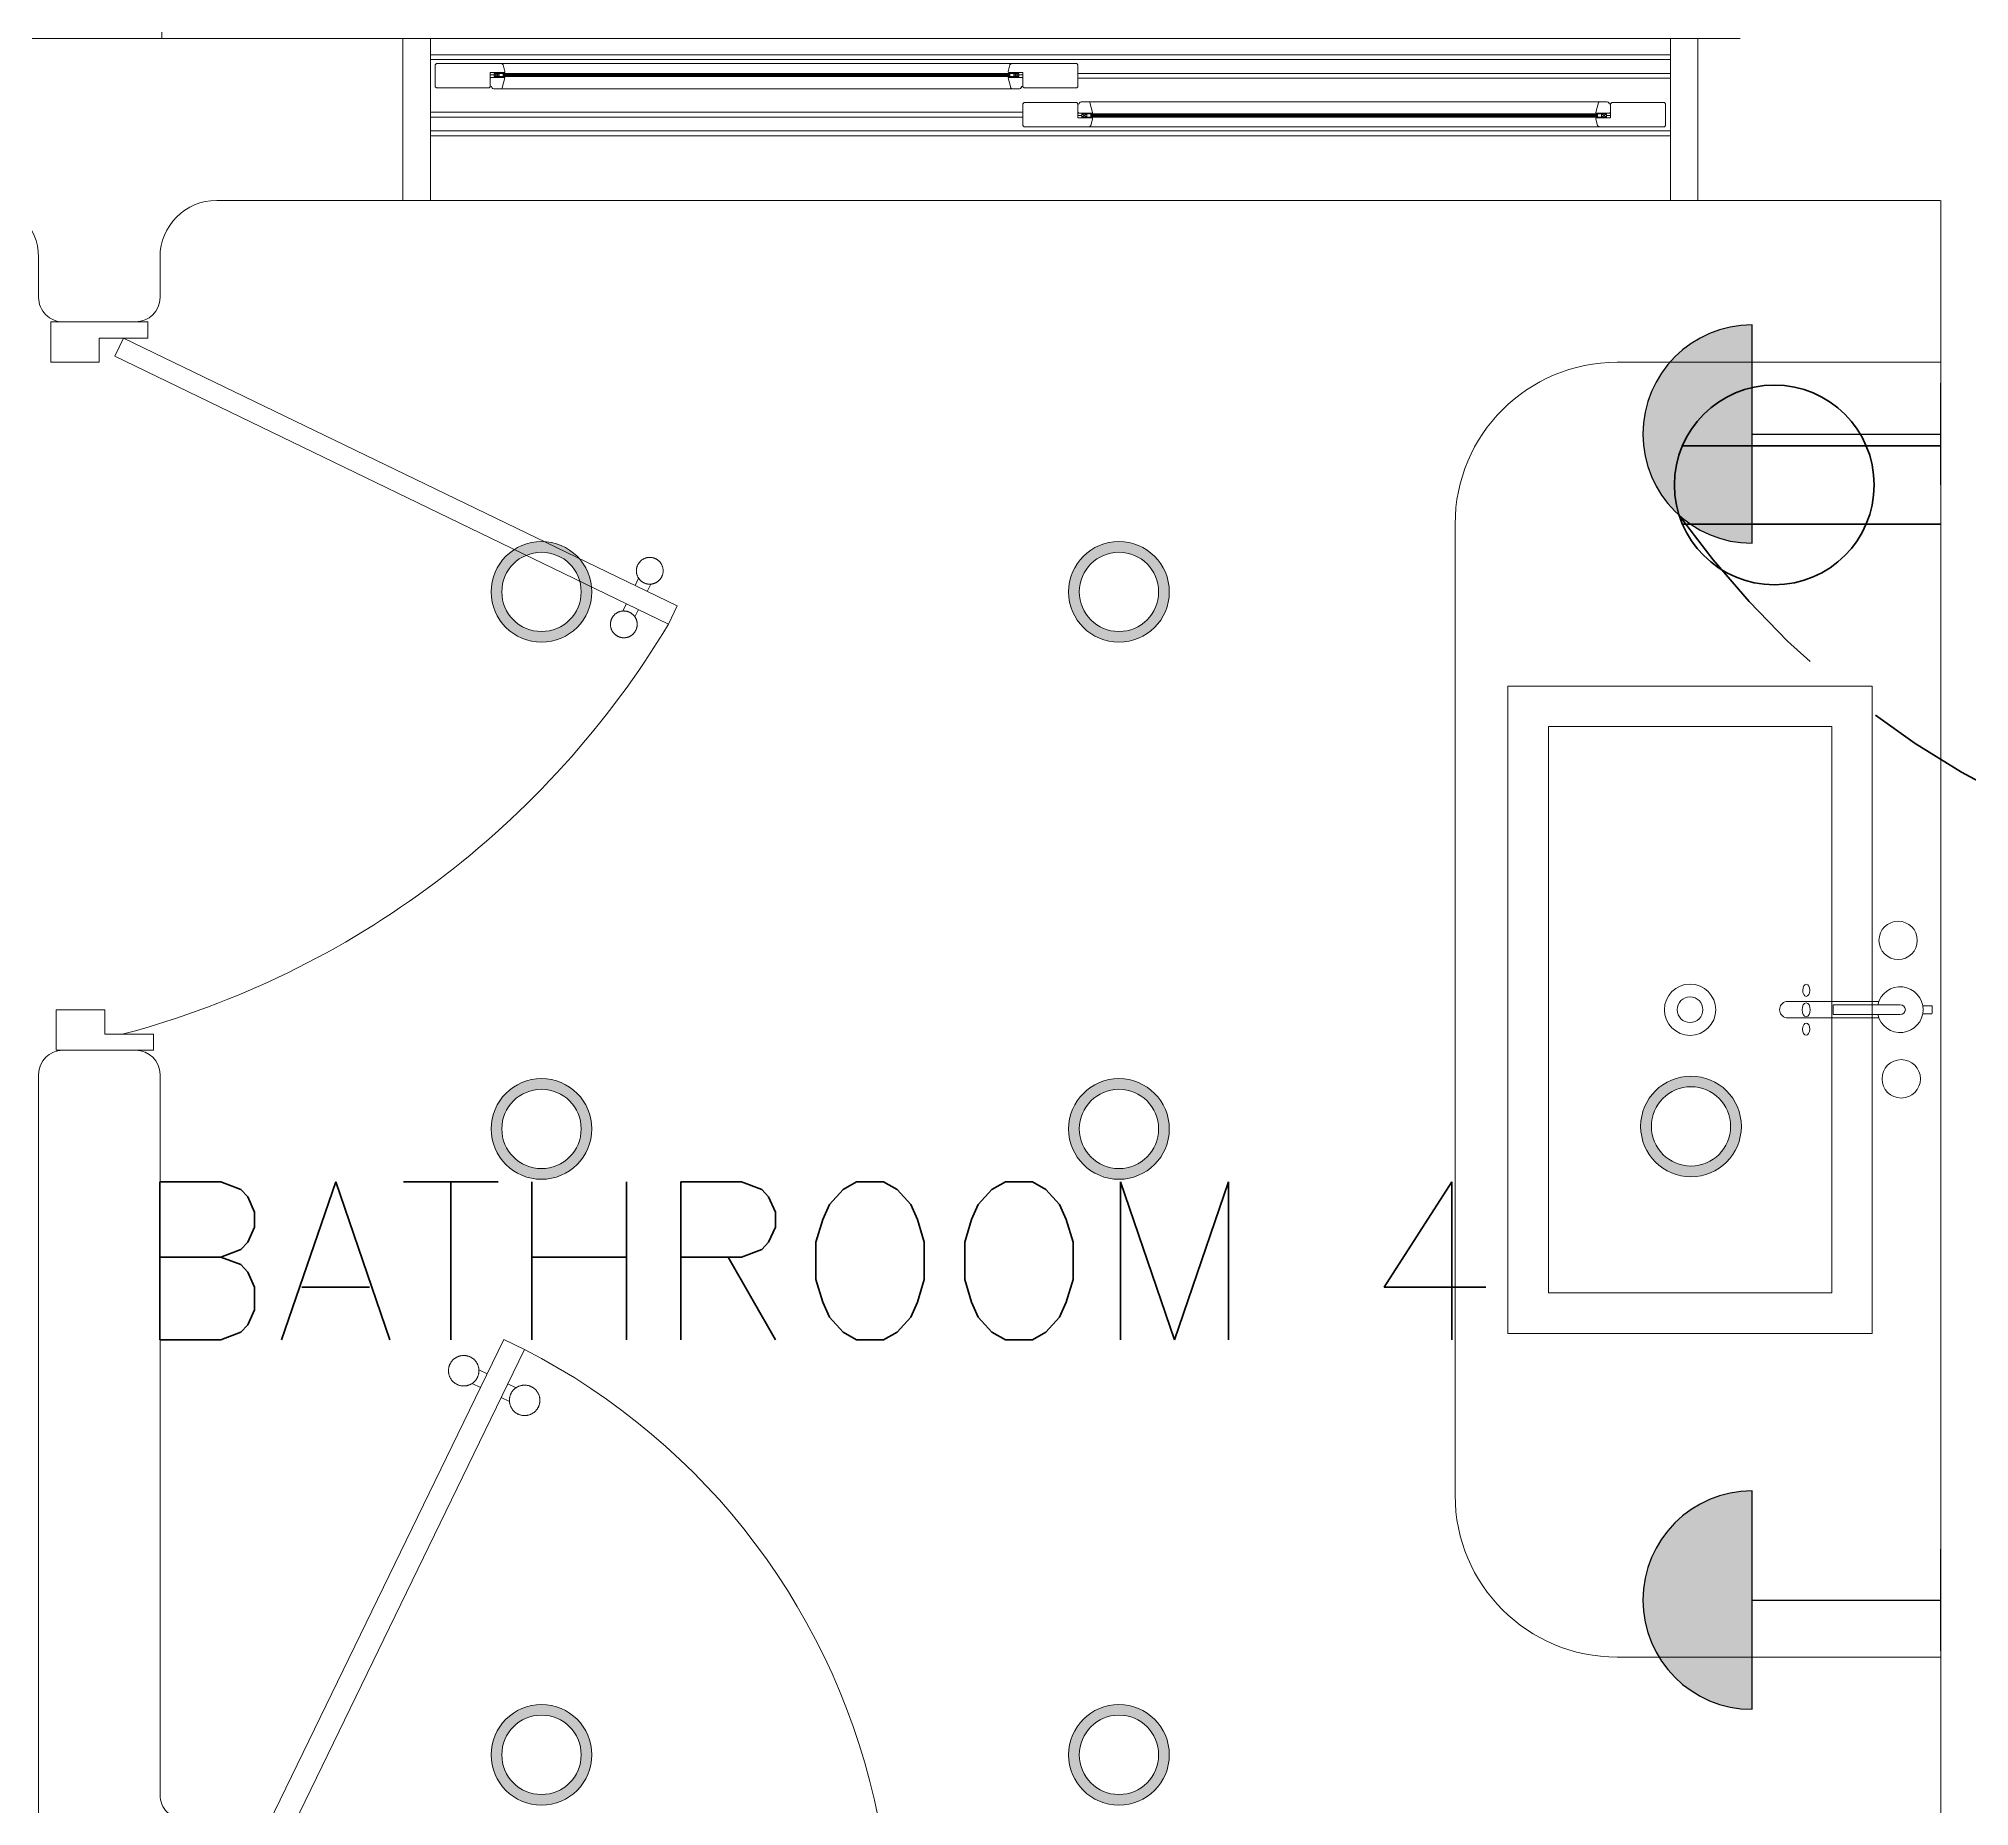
# Model space of a CAD drawing. Header units: metres. Extents: x 14 to 2416, y -346 to 476.
# Drawn here: x 137.177 to 139.562, y -134.112 to -131.928 of the extents above; entities that cross this region are included whole.
import ezdxf

# ---------------------------------------------------------------- set-up
doc = ezdxf.new("R2010")
doc.units = ezdxf.units.M
for name, pattern in [('0', [0]), ('CONTINUA', [0]), ('Dash Style-2', [0.694425, 0.48607, -0.208355])]:
    doc.linetypes.add(name, pattern=pattern)
doc.layers.get('0').update_dxf_attribs({"linetype": '0', "lineweight": 20})
doc.layers.add('1', color=1, linetype='Continuous')
doc.layers.add('MAVA Luminarias', color=1, linetype='Continuous')
for name, color, linetype, lineweight in [('A-ANNO-TEXT', 20, 'Continuous', 13), ('A-DOOR', 35, 'Continuous', 5), ('A-WALL', 250, 'Continuous', 20), ('baños', 251, 'Continuous', 0), ('cristales', 131, 'Continuous', 0), ('E Salida TCorrientes', 24, 'CONTINUA', 40), ('E Tuberia Emp Piso', 24, 'Dash Style-2', 40), ('MAVA -LUMINARIAS', 1, 'Continuous', 18), ('muros bajitos', 252, 'Continuous', 5), ('textos', 7, 'Continuous', 0)]:
    doc.layers.add(name, color=color, linetype=linetype, lineweight=lineweight)
doc.styles.get("Standard").update_dxf_attribs({"font": 'arial.ttf', "height": 0.1875})

# ---------------------------------------------------------------- blocks, each defined once
blk = doc.blocks.new('P90')
at = {"layer": 'A-DOOR'}
for p, q in [((-0.0476, -0.8576), (0.6364, -0.5264)), ((0.5843, -0.5517), (0.58, -0.5427)), ((0.5992, -0.5445), (0.5949, -0.5355)), ((0.6473, -0.5489), (0.6364, -0.5264)), ((-0.0368, -0.88), (0.6473, -0.5489)), ((0.6101, -0.5669), (0.6144, -0.5759)), ((0.5952, -0.5741), (0.5995, -0.5831)), ((-0.0368, -0.88), (-0.0476, -0.8576))]:
    blk.add_line(p, q, dxfattribs=at)
for points in [[(-0.06, -0.02), (-0.06, -0.05), (-0.12, -0.05), (-0.12, 0), (0, 0), (0, -0.02)], [(-0.0668, -0.88), (-0.0668, -0.85), (-0.1268, -0.85), (-0.1268, -0.9), (-0.0068, -0.9), (-0.0068, -0.88)]]:
    blk.add_lwpolyline(points, close=True, dxfattribs=at)
blk.add_arc((-0.3259, -1.105), 1.1228, 31.0139, 75.0797, dxfattribs=at)
for points in [[(0.5812, -0.5096), (0.5857, -0.5096), (0.5933, -0.5141), (0.5977, -0.5218), (0.5977, -0.5306), (0.5933, -0.5383), (0.5856, -0.5427), (0.5767, -0.5427), (0.5691, -0.5383), (0.5647, -0.5306), (0.5647, -0.5217), (0.5691, -0.514), (0.5768, -0.5096), (0.5812, -0.5096)], [(0.6133, -0.5758), (0.6177, -0.5758), (0.6254, -0.5803), (0.6298, -0.5879), (0.6298, -0.5968), (0.6253, -0.6045), (0.6176, -0.6089), (0.6088, -0.6089), (0.6011, -0.6044), (0.5967, -0.5967), (0.5967, -0.5879), (0.6011, -0.5802), (0.6088, -0.5758), (0.6133, -0.5758)]]:
    blk.add_open_spline(points, degree=2, dxfattribs=at)
blk = doc.blocks.new('A$C432191ae')
at = {"layer": 'A-DOOR'}
for p, q in [((0, 0.2), (1.6, 0.2)), ((0, 0.2), (0, 0)), ((0.034, 0), (0.034, 0.2)), ((1.566, 0), (1.566, 0.2)), ((1.6, 0.2), (1.6, 0)), ((0.034, 0.18), (1.566, 0.18)), ((0.04, 0.1675), (0.0415, 0.169)), ((0.04, 0.1405), (0.04, 0.1675)), ((0.0415, 0.169), (0.1221, 0.169)), ((0.1221, 0.169), (0.124, 0.1675)), ((0.1221, 0.169), (0.7519, 0.169)), ((0.124, 0.1675), (0.126, 0.1595)), ((0.75, 0.1675), (0.748, 0.1595)), ((0.7519, 0.169), (0.75, 0.1675)), ((0.8325, 0.169), (0.7519, 0.169)), ((0.834, 0.1675), (0.8325, 0.169)), ((0.834, 0.1405), (0.834, 0.1675)), ((0.1255, 0.158), (0.108, 0.158)), ((0.108, 0.158), (0.108, 0.1405)), ((0.108, 0.155), (0.113, 0.155)), ((0.108, 0.155), (0.113, 0.155)), ((0.113, 0.157), (0.119, 0.153)), ((0.113, 0.153), (0.119, 0.157)), ((0.126, 0.1585), (0.1255, 0.158)), ((0.126, 0.1595), (0.126, 0.1585)), ((0.748, 0.1595), (0.748, 0.1585)), ((0.748, 0.1585), (0.7485, 0.158)), ((0.7485, 0.158), (0.766, 0.158)), ((0.761, 0.157), (0.755, 0.153)), ((0.761, 0.153), (0.755, 0.157)), ((0.766, 0.155), (0.761, 0.155)), ((0.766, 0.155), (0.761, 0.155)), ((0.766, 0.158), (0.766, 0.1405)), ((0.0415, 0.139), (0.04, 0.1405)), ((0.1065, 0.139), (0.0415, 0.139)), ((0.108, 0.1405), (0.1065, 0.139)), ((0.7528, 0.138), (0.1212, 0.138)), ((0.766, 0.1405), (0.7675, 0.139)), ((0.7675, 0.121), (0.766, 0.1195)), ((0.766, 0.1195), (0.766, 0.0925)), ((0.7675, 0.139), (0.8325, 0.139)), ((0.8325, 0.121), (0.7675, 0.121)), ((0.834, 0.1405), (0.8325, 0.139)), ((0.834, 0.1195), (0.8325, 0.121)), ((0.834, 0.102), (0.834, 0.1195)), ((0.8472, 0.122), (1.4788, 0.122)), ((1.492, 0.1195), (1.4935, 0.121)), ((1.492, 0.102), (1.492, 0.1195)), ((1.4935, 0.121), (1.5585, 0.121)), ((1.5585, 0.121), (1.56, 0.1195)), ((1.56, 0.1195), (1.56, 0.0925)), ((0.834, 0.105), (0.839, 0.105)), ((0.834, 0.105), (0.839, 0.105)), ((0.8515, 0.102), (0.834, 0.102)), ((0.839, 0.103), (0.845, 0.107)), ((0.839, 0.107), (0.845, 0.103)), ((0.85, 0.0925), (0.852, 0.1005)), ((0.852, 0.1015), (0.8515, 0.102)), ((0.852, 0.1005), (0.852, 0.1015)), ((1.474, 0.1015), (1.4745, 0.102)), ((1.474, 0.1005), (1.474, 0.1015)), ((1.476, 0.0925), (1.474, 0.1005)), ((1.4745, 0.102), (1.492, 0.102)), ((1.487, 0.103), (1.481, 0.107)), ((1.487, 0.107), (1.481, 0.103)), ((1.492, 0.105), (1.487, 0.105)), ((1.492, 0.105), (1.487, 0.105)), ((0.034, 0.08), (1.566, 0.08)), ((0.766, 0.0925), (0.7675, 0.091)), ((0.7675, 0.091), (0.8481, 0.091)), ((0.8481, 0.091), (0.85, 0.0925)), ((1.4779, 0.091), (0.8481, 0.091)), ((1.4779, 0.091), (1.476, 0.0925)), ((1.5585, 0.091), (1.4779, 0.091)), ((1.56, 0.0925), (1.5585, 0.091)), ((0, 0), (1.6, 0))]:
    blk.add_line(p, q, dxfattribs=at)
at = {"layer": 'A-DOOR', "color": 8}
for p, q in [((0.034, 0.174), (1.566, 0.174)), ((1.566, 0.157), (0.834, 0.157)), ((1.566, 0.151), (0.834, 0.151)), ((0.766, 0.109), (0.034, 0.109)), ((0.766, 0.103), (0.034, 0.103)), ((0.034, 0.086), (1.566, 0.086))]:
    blk.add_line(p, q, dxfattribs=at)
at = {"layer": 'A-DOOR'}
for points in [[(0.108, 0.155), (0.113, 0.155), (0.113, 0.155), (0.108, 0.155)], [(0.113, 0.157), (0.119, 0.157), (0.119, 0.153), (0.113, 0.153)], [(0.113, 0.157), (0.761, 0.157), (0.761, 0.153), (0.113, 0.153)], [(0.1255, 0.158), (0.1135, 0.158), (0.1135, 0.157), (0.1255, 0.157)], [(0.1255, 0.153), (0.1135, 0.153), (0.1135, 0.152), (0.1255, 0.152)], [(0.119, 0.157), (0.124, 0.157), (0.124, 0.153), (0.119, 0.153)], [(0.7485, 0.158), (0.7605, 0.158), (0.7605, 0.157), (0.7485, 0.157)], [(0.7485, 0.153), (0.7605, 0.153), (0.7605, 0.152), (0.7485, 0.152)], [(0.755, 0.157), (0.75, 0.157), (0.75, 0.153), (0.755, 0.153)], [(0.761, 0.157), (0.755, 0.157), (0.755, 0.153), (0.761, 0.153)], [(0.766, 0.155), (0.761, 0.155), (0.761, 0.155), (0.766, 0.155)], [(0.834, 0.105), (0.839, 0.105), (0.839, 0.105), (0.834, 0.105)], [(1.487, 0.103), (0.839, 0.103), (0.839, 0.107), (1.487, 0.107)], [(0.839, 0.103), (0.845, 0.103), (0.845, 0.107), (0.839, 0.107)], [(0.8515, 0.107), (0.8395, 0.107), (0.8395, 0.108), (0.8515, 0.108)], [(0.8515, 0.102), (0.8395, 0.102), (0.8395, 0.103), (0.8515, 0.103)], [(0.845, 0.103), (0.85, 0.103), (0.85, 0.107), (0.845, 0.107)], [(1.4745, 0.107), (1.4865, 0.107), (1.4865, 0.108), (1.4745, 0.108)], [(1.4745, 0.102), (1.4865, 0.102), (1.4865, 0.103), (1.4745, 0.103)], [(1.481, 0.103), (1.476, 0.103), (1.476, 0.107), (1.481, 0.107)], [(1.487, 0.103), (1.481, 0.103), (1.481, 0.107), (1.487, 0.107)], [(1.492, 0.105), (1.487, 0.105), (1.487, 0.105), (1.492, 0.105)]]:
    blk.add_lwpolyline(points, close=True, dxfattribs=at)
for points in [[(0.1101, 0.1395, 0.341999), (0.1082, 0.141), (0.108, 0.1413), (0.108, 0.151), (0.109, 0.152), (0.126, 0.152), (0.126, 0.1515), (0.1227, 0.1391, -0.339454), (0.1212, 0.138), (0.1121, 0.138, -0.341999)], [(0.7639, 0.1395, -0.341999), (0.7658, 0.141), (0.766, 0.1413), (0.766, 0.151), (0.765, 0.152), (0.748, 0.152), (0.748, 0.1515), (0.7513, 0.1391, 0.339454), (0.7528, 0.138), (0.7619, 0.138, 0.341999)], [(0.8361, 0.1205, -0.341999), (0.8342, 0.119), (0.834, 0.1187), (0.834, 0.109), (0.835, 0.108), (0.852, 0.108), (0.852, 0.1085), (0.8487, 0.1209, 0.339454), (0.8472, 0.122), (0.8381, 0.122, 0.341999)], [(1.4899, 0.1205, 0.341999), (1.4918, 0.119), (1.492, 0.1187), (1.492, 0.109), (1.491, 0.108), (1.474, 0.108), (1.474, 0.1085), (1.4773, 0.1209, -0.339454), (1.4788, 0.122), (1.4879, 0.122, -0.341999)]]:
    blk.add_lwpolyline(points, format="xyb", close=True, dxfattribs=at)
at = {"layer": 'A-DOOR', "color": 7}
for points in [[(0.113, 0.153), (0.761, 0.153), (0.761, 0.157), (0.113, 0.157)], [(1.487, 0.107), (0.839, 0.107), (0.839, 0.103), (1.487, 0.103)]]:
    blk.add_lwpolyline(points, close=True, dxfattribs=at)
at = {"layer": 'cristales', "const_width": 0.004}
for points in [[(0.124, 0.155), (0.75, 0.155)], [(1.476, 0.105), (0.85, 0.105)]]:
    blk.add_lwpolyline(points, dxfattribs=at)
blk = doc.blocks.new('A$C8d867532')
at = {"layer": 'baños', "linetype": 'Continuous'}
blk.add_line((0.0395, 0.4062, 0), (0.1223, 0.4062, 0.0004), dxfattribs=at)
at = {"layer": 'baños'}
for points in [[(0.0743, 0.8), (0.5243, 0.8), (0.5243, 0), (0.0743, 0)], [(0.1243, 0.75), (0.4743, 0.75), (0.4743, 0.05), (0.1243, 0.05)]]:
    blk.add_lwpolyline(points, close=True, dxfattribs=at)
at = {"layer": 'baños', "linetype": 'Continuous'}
blk.add_lwpolyline([(0.0672, 0.3939, -9.082434), (0.0672, 0.4062)], format="xyb", dxfattribs=at)
at = {"layer": 'baños', "linetype": 'Continuous', "elevation": 0}
for points in [[(0.0333, 0.4, -0.385153), (0.0395, 0.4062), (0.0395, 0.4062)], [(0.0661, 0.4101), (0.1804, 0.4101, -0.363105), (0.1887, 0.4, -0.363105), (0.1804, 0.39), (0.0661, 0.39)], [(0.0333, 0.4, 0.385153), (0.0395, 0.3939), (0.0395, 0.3939)]]:
    blk.add_lwpolyline(points, format="xyb", dxfattribs=at)
at = {"layer": 'baños', "linetype": 'Continuous'}
for points, elevation in [([(0.1223, 0.4062), (0.1223, 0.3939)], 0.0004), ([(0.0114, 0.405), (0.0005, 0.405), (0, 0.4043), (0, 0.3957)], 0), ([(0, 0.3957), (0.0005, 0.395), (0.0114, 0.395)], 0)]:
    blk.add_lwpolyline(points, dxfattribs=dict(at, elevation=elevation))
at = {"layer": 'baños', "linetype": 'Continuous', "extrusion": (1.31781e-06, -1, -8.43443e-26), "elevation": -0.3939}
blk.add_lwpolyline([(0.1223, 0.0004), (0.0395, 0)], close=True, dxfattribs=at)
at = {"layer": 'baños', "linetype": 'Continuous'}
for centre, radius in [((0.0422, 0.4857), 0.0237), ((0.2993, 0.4), 0.0317), ((0.2993, 0.4), 0.0159), ((0.0384, 0.3146), 0.0237)]:
    blk.add_circle(centre, radius, dxfattribs=at)
at = {"layer": 'baños', "linetype": 'Continuous', "extrusion": (3.61622e-27, 8.43443e-26, -1)}
for centre, major_axis, ratio in [((0.1557, 0.424), (0.00005, -0.0075), 0.581577), ((0.1558, 0.4), (0, -0.0085), 0.599546), ((0.1558, 0.376), (0.00005, -0.0075), 0.581577)]:
    blk.add_ellipse(centre, major_axis=major_axis, ratio=ratio, dxfattribs=at)
at = {"layer": 'baños', "linetype": 'Continuous', "flags": 8}
for tag, p in [('TRADENAME', (0.1887, 0.4, 0)), ('MODELNUMBER', (0.1887, 0.4, 0)), ('MATERIAL', (0.1888, 0.4, 0)), ('PRODUCT', (0.1888, 0.4, 0))]:
    blk.add_attdef(tag, p, '', height=0.0000254, rotation=270.0001, dxfattribs=at)
at = {"layer": 'baños', "linetype": 'Continuous'}
for tag, p in [('MATERIAL', (0.299, 0.3999)), ('PRODUCT', (0.299, 0.3999)), ('TRADENAME', (0.2991, 0.3999)), ('MODELNUMBER', (0.2991, 0.3999))]:
    blk.add_attdef(tag, p, '', height=0.0000254, rotation=90.0001, dxfattribs=at)
blk = doc.blocks.new('A$C3685e79b')
at = {"layer": 'A-DOOR'}
for p, q in [((0.0125, 0.05), (0.3248, 0.6926)), ((0.3248, 0.6926), (0.3503, 0.6802)), ((0.038, 0.0376), (0.3503, 0.6802)), ((0.3042, 0.6503), (0.294, 0.6552)), ((0.296, 0.6333), (0.2858, 0.6383)), ((0.3215, 0.621), (0.3317, 0.616)), ((0.3297, 0.6379), (0.3399, 0.6329)), ((0.038, 0.0376), (0.0125, 0.05))]:
    blk.add_line(p, q, dxfattribs=at)
for points in [[(0, 0), (0.025, 0), (0.025, 0.025), (0.0125, 0.025), (0.0125, 0.1), (0, 0.1), (0, 0)], [(0.8, 0), (0.775, 0), (0.775, 0.025), (0.7875, 0.025), (0.7875, 0.1), (0.8, 0.1), (0.8, 0)]]:
    blk.add_lwpolyline(points, dxfattribs=at)
blk.add_arc((-0.0309, -0.0619), 0.8343, 11.1901, 62.8126, dxfattribs=at)
for points in [[(0.294, 0.6539), (0.294, 0.659), (0.289, 0.6677), (0.2802, 0.6727), (0.2702, 0.6727), (0.2614, 0.6677), (0.2564, 0.6589), (0.2564, 0.6489), (0.2614, 0.6401), (0.2702, 0.6351), (0.2803, 0.6351), (0.289, 0.6401), (0.294, 0.6489), (0.294, 0.6539)], [(0.3693, 0.6173), (0.3693, 0.6224), (0.3642, 0.6311), (0.3555, 0.6361), (0.3454, 0.6361), (0.3367, 0.6311), (0.3316, 0.6224), (0.3317, 0.6123), (0.3367, 0.6035), (0.3454, 0.5985), (0.3555, 0.5985), (0.3643, 0.6036), (0.3693, 0.6123), (0.3693, 0.6173)]]:
    blk.add_open_spline(points, degree=2, dxfattribs=at)
blk = doc.blocks.new('PL BASE 2N NASAS 09')
at = {"layer": 'A-WALL'}
for p, q in [((158.4175, -5.2117), (163.1975, -5.2117)), ((163.1975, -5.4117), (163.1975, -5.2117)), ((164.7975, -5.4117), (164.7975, -5.2117)), ((162.9675, -5.4117), (163.1975, -5.4117)), ((164.7975, -5.4117), (165.0969, -5.4117)), ((165.0975, -5.4117), (165.0975, -7.5817)), ((162.8975, -5.4817), (162.8975, -5.5317)), ((162.8675, -6.4617), (162.7775, -6.4617)), ((162.7475, -9.8817), (162.7475, -6.4917)), ((162.8975, -6.4917), (162.8975, -7.3814))]:
    blk.add_line(p, q, dxfattribs=at)
blk.add_lwpolyline([(162.8675, -5.5617), (162.7775, -5.5617, -0.414214), (162.7475, -5.5317), (162.7475, -5.4817, 0.414214), (162.6775, -5.4117), (158.6175, -5.4117, 0.414214), (158.5475, -5.4817), (158.5475, -10.9417, 0.414214), (158.6175, -11.0117), (160.6475, -11.0117), (160.6475, -11.2117), (158.4175, -11.2117)], format="xyb", dxfattribs=at)
for centre, radius, start, end in [((162.9675, -5.4817), 0.07, 90, 180), ((162.8675, -5.5317), 0.03, 270, 0), ((162.7775, -6.4917), 0.03, 90, 180), ((162.8675, -6.4917), 0.03, 0, 90), ((162.9273, -7.382), 0.0297, 179.7717, 271.0975)]:
    blk.add_arc(centre, radius, start, end, dxfattribs=at)
at = {"layer": 'baños'}
for p, q in [((164.6975, -5.6117, 0), (165.0975, -5.6117, 0)), ((164.4975, -5.8117, 0), (164.4975, -7.0117, 0)), ((164.6975, -7.2117, 0), (165.0975, -7.2117, 0))]:
    blk.add_line(p, q, dxfattribs=at)
for centre, start, end in [((164.6975, -5.8117, 0), 90, 180), ((164.6975, -7.0117, 0), 180, 270)]:
    blk.add_arc(centre, 0.2, start, end, dxfattribs=at)
at = {"layer": 'muros bajitos'}
blk.add_line((162.8998, -5.2117), (162.8998, -4.6991), dxfattribs=at)
at = {"color": 1}
for name, p in [('A$C432191ae', (163.1975, -5.4117)), ('A$C3685e79b', (162.9975, -7.5117))]:
    blk.add_blockref(name, p, dxfattribs=at)
at = {"layer": '1', "color": 1}
ref = blk.add_blockref('A$C8d867532', (165.087, -6.8117, 0), dxfattribs=dict(at, xscale=-1))
ref.add_attrib('MATERIAL', 'VITREOUS CHINA', (164.788, -6.4119, 0), dxfattribs={"layer": 'baños', "linetype": 'Continuous', "height": 0.0000254, "rotation": 89.9999})
ref.add_attrib('PRODUCT', 'BATHROOM SINK', (164.788, -6.4119, 0), dxfattribs={"layer": 'baños', "linetype": 'Continuous', "height": 0.0000254, "rotation": 89.9999})
ref.add_attrib('TRADENAME', 'VOX', (164.7879, -6.4119, 0), dxfattribs={"layer": 'baños', "linetype": 'Continuous', "height": 0.0000254, "rotation": 89.9999})
ref.add_attrib('MODELNUMBER', 'K-5373', (164.7879, -6.4119, 0), dxfattribs={"layer": 'baños', "linetype": 'Continuous', "height": 0.0000254, "rotation": 89.9999})
ref.add_attrib('MATERIAL', 'BRASS', (164.8982, -6.4117, 0), dxfattribs={"layer": 'baños', "linetype": 'Continuous', "height": 0.0000254, "rotation": 269.9999})
ref.add_attrib('PRODUCT', 'FAUCETS', (164.8982, -6.4117, 0), dxfattribs={"layer": 'baños', "linetype": 'Continuous', "height": 0.0000254, "rotation": 269.9999})
ref.add_attrib('TRADENAME', 'PURIST', (164.8982, -6.4117, 0), dxfattribs={"layer": 'baños', "linetype": 'Continuous', "height": 0.0000254, "rotation": 269.9999})
ref.add_attrib('MODELNUMBER', 'K-14404-4A', (164.8983, -6.4117, 0), dxfattribs={"layer": 'baños', "linetype": 'Continuous', "height": 0.0000254, "rotation": 269.9999})
at = {"layer": 'A-DOOR', "xscale": -1, "rotation": 180}
blk.add_blockref('P90', (162.8893, -6.4617), dxfattribs=at)
at = {"layer": 'textos', "insert": (162.7301, -6.8195), "char_height": 0.195, "width": 3.404877, "attachment_point": 7}
blk.add_mtext('{\\Fromans|c0; BATHROOM 4}', dxfattribs=at)
blk = doc.blocks.new('PL MUEBLES 2N NASAS 09')
at = {"layer": 'muros bajitos'}
blk.add_line((212.814, 57.5053), (214.764, 57.5053), dxfattribs=at)
blk.add_blockref('PL BASE 2N NASAS 09', (49.9143, 62.717))
blk = doc.blocks.new('A$C595364de')
blk.add_blockref('PL MUEBLES 2N NASAS 09', (-199.5618, -36.6052))
blk = doc.blocks.new('downlight')
at = {"layer": 'MAVA -LUMINARIAS'}
h = blk.add_hatch(color=3, dxfattribs=at)
h.dxf.hatch_style = 1
h.paths.add_polyline_path([(-5.416, -22.4571, 1), (-5.2917, -22.4571, 1)])
h.paths.add_polyline_path([(-5.3048, -22.4571, -1), (-5.4029, -22.4571, -1)], flags=16)
at = {"layer": 'MAVA -LUMINARIAS', "color": 3}
for radius in [0.0622, 0.049]:
    blk.add_circle((-5.3539, -22.4571), radius, dxfattribs=at)
blk = doc.blocks.new('SCONCE 2')
at = {"layer": 'MAVA Luminarias', "linetype": 'Continuous'}
blk.add_hatch(color=1, dxfattribs=at).paths.add_polyline_path([(0.3422, -0.2405, 1), (-0.169, -0.2405)])
at = {"layer": 'MAVA Luminarias', "color": 1, "linetype": 'Continuous'}
for p, q in [((-0.169, -0.2405), (0.3422, -0.2405)), ((0.0866, -0.2405), (0.0866, -0.6823)), ((-0.0323, -0.6823), (0.2056, -0.6823))]:
    blk.add_line(p, q, dxfattribs=at)
blk.add_arc((0.0866, -0.2405), 0.2556, 0, 180, dxfattribs=at)
blk = doc.blocks.new('*U426')
at = {"layer": 'E Salida TCorrientes'}
for p, q in [((0.0403, -0.2659), (0.0403, 0)), ((-0.0403, -0.2659), (-0.0403, 0))]:
    blk.add_line(p, q, dxfattribs=at)
blk.add_circle((0, -0.1714), 0.1028, dxfattribs=at)

msp = doc.modelspace()

# ---------------------------------------------------------------- linework, layer by layer
at = {"layer": 'E Tuberia Emp Piso', "ltscale": 0.5}
msp.add_arc((140.1116, -131.8691), 1.1156, 215.5133, 326.8658, dxfattribs=at)

# ---------------------------------------------------------------- block references
at = {"layer": 'A-ANNO-TEXT'}
msp.add_blockref('A$C595364de', (124.0766, -152.828), dxfattribs=at)
msp.add_blockref('A$C595364de', (124.0766, -152.828), dxfattribs=at)
at = {"layer": 'E Salida TCorrientes', "xscale": 1.2, "yscale": 1.2, "zscale": 1.2, "rotation": 270}
msp.add_blockref('*U426', (139.5266, -132.4794), dxfattribs=at)
at = {"layer": 'MAVA Luminarias', "linetype": 'Continuous', "xscale": 0.5277282914889166, "yscale": 0.5277282914889166, "zscale": 0.5277282914889166, "rotation": 90}
for p in [(139.1665, -132.4623), (139.1665, -132.4623), (139.1665, -133.9031), (139.1665, -133.9031)]:
    msp.add_blockref('SCONCE 2', p, dxfattribs=at)
at = {"layer": 'MAVA Luminarias'}
for p in [(143.1518, -110.1545), (143.1518, -110.1545), (143.8652, -110.1545), (143.8652, -110.1545), (143.1518, -110.8181), (143.1518, -110.8181), (143.8652, -110.8181), (143.8652, -110.8181), (144.5719, -110.815), (144.5719, -110.815), (143.1518, -111.5915), (143.1518, -111.5915), (143.8652, -111.5915), (143.8652, -111.5915)]:
    msp.add_blockref('downlight', p, dxfattribs=at)

doc.saveas('drawing.dxf')
